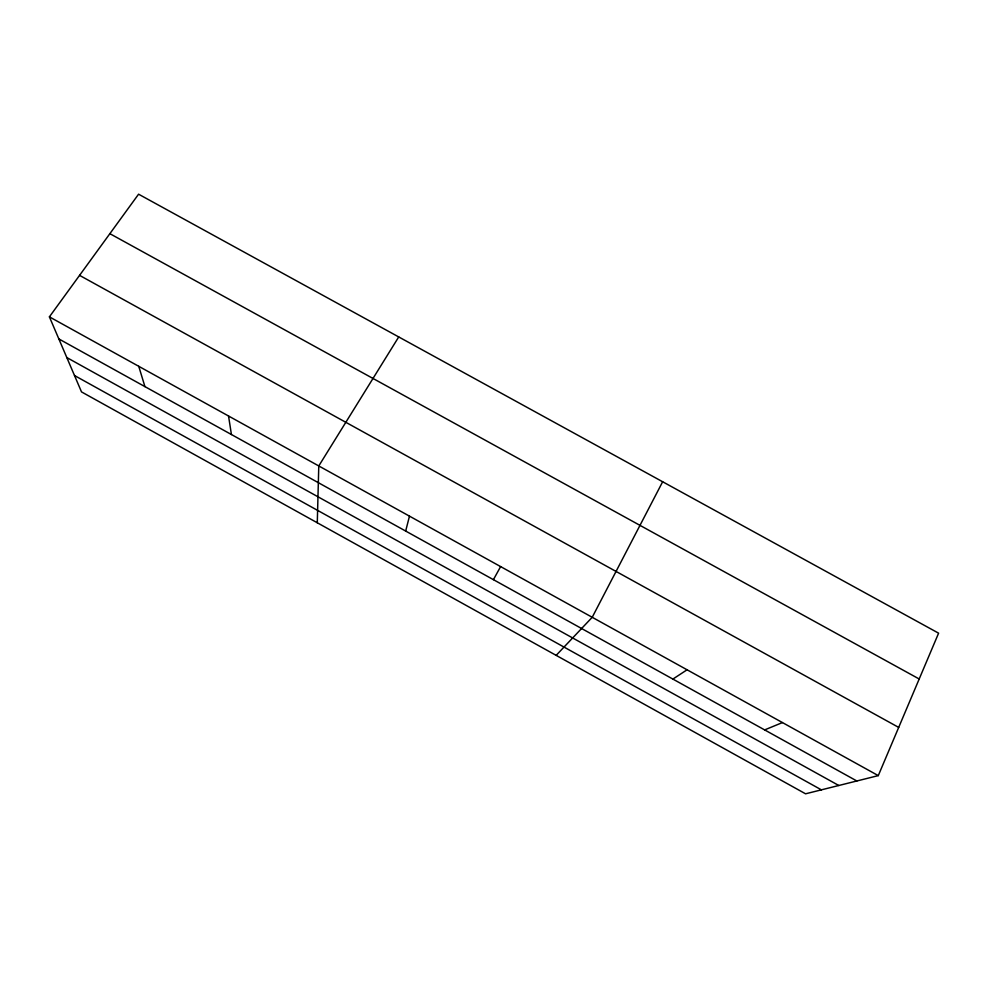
<?xml version="1.0" encoding="UTF-8"?>
<svg xmlns="http://www.w3.org/2000/svg" width="988" height="988" viewBox="0 0 988 988"><rect width="100%" height="100%" fill="white"/><g stroke="black" fill="none" stroke-linecap="round" stroke-linejoin="round"><path stroke-width="1.48" d="M317.284 522.776L318.778 465.953L398.732 336.933M405.673 531.05L409.477 516.144M878.283 775.617L938.6 633.172L138.579 194.191L49.4 316.852L81.51 391.903L805.578 793.809L878.283 775.617L49.4 316.852M662.652 481.749L592.22 617.29L556.158 655.365M493.42 579.66L500.62 566.593M672.89 679.077L687.08 669.79M764.638 729.91L782.434 722.574M109.878 233.674L919.198 678.991M79.571 275.368L898.697 727.415M58.848 338.933L856.855 780.989M66.814 357.557L838.812 785.497M74.508 375.526L821.411 789.857M138.752 366.313L144.927 386.617M228.537 416.01L231.427 434.535"/></g></svg>
